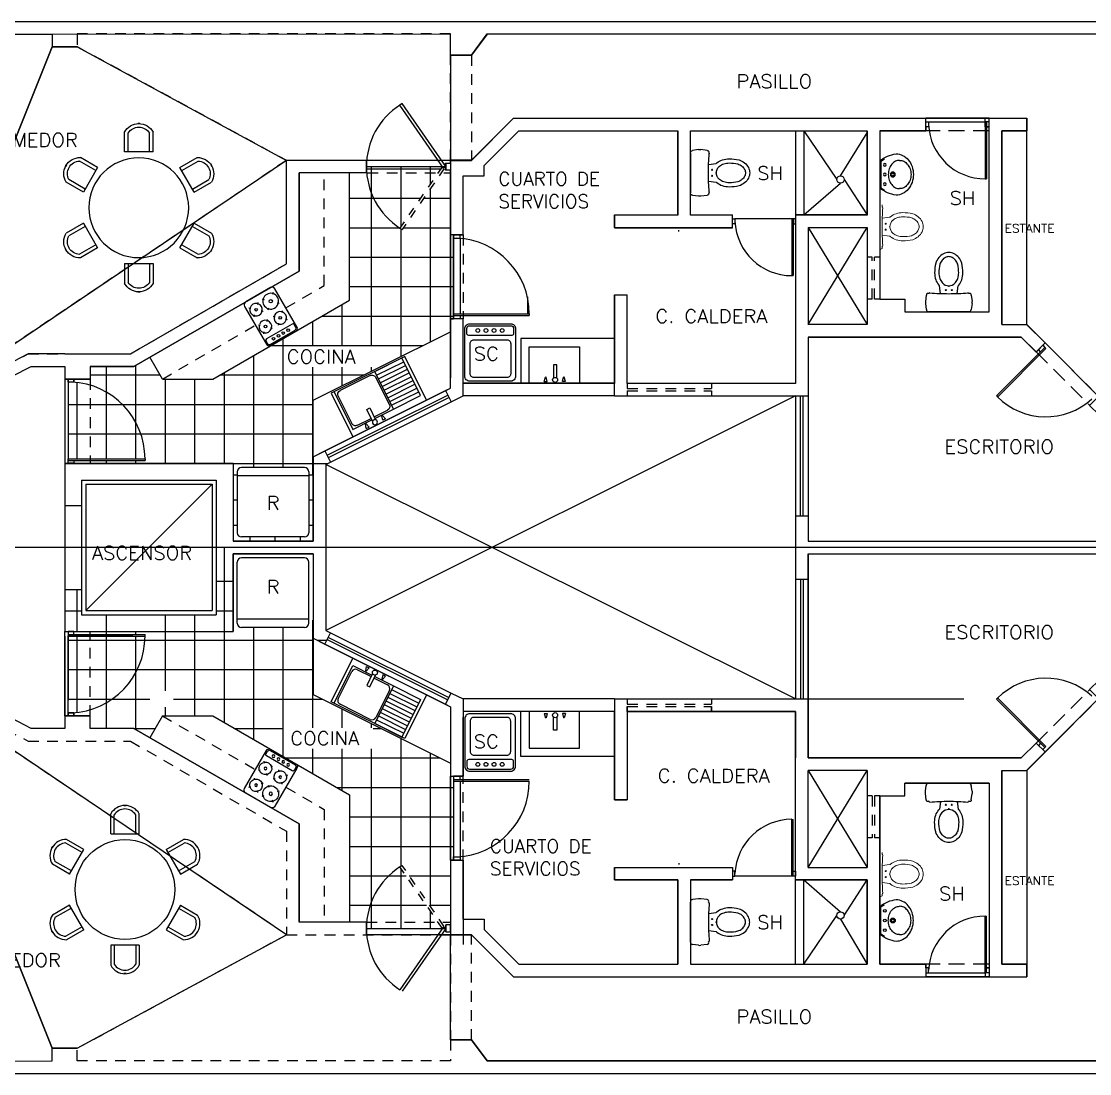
# Model space of a CAD drawing. Header units: millimetres. Extents: x 240 to 284.1, y 121.4 to 133.9.
# Drawn here: x 252.78 to 265.47, y 121.45 to 133.95 of the extents above; entities that cross this region are included whole.
import ezdxf

# ---------------------------------------------------------------- set-up
doc = ezdxf.new("R2010")
doc.units = ezdxf.units.MM
doc.linetypes.add('DASHED', pattern=[9.525, 6.35, -3.175])
doc.linetypes.add('HIDDEN', pattern=[9.525, 6.35, -3.175])
doc.layers.add('AREAS', color=7, linetype='Continuous', plot=False)
doc.layers.add('VENTANAS', color=250, linetype='Continuous', plot=False)
for name, color, linetype in [('MUEBLES', 253, 'Continuous'), ('MUROS', 5, 'Continuous'), ('MUROS-BAJOS', 40, 'Continuous'), ('pisos', 8, 'Continuous'), ('PROYECCIONES', 6, 'HIDDEN'), ('PUERTAS', 2, 'Continuous')]:
    doc.layers.add(name, color=color, linetype=linetype)
doc.layers.add('TEXTOS', color=4, linetype='Continuous', lineweight=13)
doc.styles.add('ROMANS', font='romans.shx', dxfattribs={"height": 0.05})

# ---------------------------------------------------------------- blocks, each defined once
blk = doc.blocks.new('Comedor')
at = {"layer": 'MUEBLES'}
for p, q in [((-0.603, 1.014), (-0.576, 1.029)), ((-0.261, 0.752), (-0.394, 0.982)), ((-0.218, 0.777), (-0.358, 1.019)), ((0.218, 0.777), (0.358, 1.019)), ((0.261, 0.752), (0.394, 0.982)), ((0.576, 1.029), (0.603, 1.014)), ((-0.564, 0.577), (-0.704, 0.819)), ((-0.521, 0.602), (-0.653, 0.832)), ((-0.564, 0.577), (-0.218, 0.777)), ((0.218, 0.777), (0.564, 0.577)), ((0.521, 0.602), (0.653, 0.832)), ((0.564, 0.577), (0.704, 0.819)), ((-0.782, 0.2), (-1.062, 0.2)), ((-0.782, 0.15), (-1.047, 0.15)), ((-0.782, -0.2), (-0.782, 0.2)), ((0.782, 0.2), (1.062, 0.2)), ((0.782, 0.2), (0.782, -0.2)), ((0.782, 0.15), (1.047, 0.15)), ((-1.179, -0.015), (-1.179, 0.015)), ((1.179, 0.015), (1.179, -0.015)), ((-0.782, -0.2), (-1.062, -0.2)), ((-0.782, -0.15), (-1.047, -0.15)), ((0.782, -0.15), (1.047, -0.15)), ((0.782, -0.2), (1.062, -0.2)), ((-0.564, -0.577), (-0.704, -0.819)), ((-0.218, -0.777), (-0.564, -0.577)), ((0.564, -0.577), (0.218, -0.777)), ((0.564, -0.577), (0.704, -0.819)), ((-0.521, -0.602), (-0.653, -0.832)), ((0.521, -0.602), (0.653, -0.832)), ((-0.261, -0.752), (-0.394, -0.982)), ((-0.218, -0.777), (-0.358, -1.019)), ((0.218, -0.777), (0.358, -1.019)), ((0.261, -0.752), (0.394, -0.982)), ((-0.576, -1.029), (-0.603, -1.014)), ((0.603, -1.014), (0.576, -1.029))]:
    blk.add_line(p, q, dxfattribs=at)
blk.add_circle((0, 0), 0.7, dxfattribs=at)
for centre, radius, start, end in [((-0.476, 0.824), 0.228, 58.836, 181.164), ((0.476, 0.824), 0.228, 358.836, 121.164), ((-0.476, 0.824), 0.178, 62.4699, 177.5301), ((0.476, 0.824), 0.178, 2.4699, 117.5301), ((-0.952, 0), 0.228, 118.836, 241.164), ((-0.952, 0), 0.178, 122.4699, 237.5301), ((0.952, 0), 0.178, 302.4699, 57.5301), ((0.952, 0), 0.228, 298.836, 61.164), ((-0.476, -0.824), 0.228, 178.836, 301.164), ((-0.476, -0.824), 0.178, 182.4699, 297.5301), ((0.476, -0.824), 0.228, 238.836, 1.164), ((0.476, -0.824), 0.178, 242.4699, 357.5301)]:
    blk.add_arc(centre, radius, start, end, dxfattribs=at)
blk = doc.blocks.new('Coci02_p')
for p, q in [((0.33, 0), (-0.33, 0)), ((-0.38, -0.05), (-0.38, -0.48)), ((-0.294, -0.053), (-0.272, -0.076)), ((-0.103, -0.056), (-0.126, -0.078)), ((0.011, -0.072), (0.032, -0.093)), ((0.168, -0.071), (0.147, -0.092)), ((0.26, -0.04), (0.26, -0.49)), ((0.33, -0.02), (0.28, -0.02)), ((0.36, -0.48), (0.36, -0.05)), ((0.38, -0.48), (0.38, -0.05)), ((-0.297, -0.244), (-0.274, -0.222)), ((-0.106, -0.247), (-0.128, -0.224)), ((0.012, -0.229), (0.033, -0.208)), ((0.169, -0.228), (0.148, -0.207)), ((-0.279, -0.327), (-0.258, -0.347)), ((-0.278, -0.484), (-0.258, -0.463)), ((-0.122, -0.326), (-0.142, -0.347)), ((-0.121, -0.483), (-0.142, -0.463)), ((0.012, -0.331), (0.034, -0.351)), ((0.014, -0.488), (0.034, -0.466)), ((0.169, -0.329), (0.149, -0.351)), ((0.171, -0.486), (0.149, -0.466)), ((-0.33, -0.53), (0.33, -0.53)), ((0.28, -0.51), (0.33, -0.51))]:
    blk.add_line(p, q)
for centre, radius in [((-0.2, -0.15), 0.0251), ((0.09, -0.15), 0.02), ((0.31, -0.14), 0.02), ((0.31, -0.225), 0.02), ((0.31, -0.31), 0.02), ((-0.2, -0.405), 0.02), ((0.091, -0.409), 0.02), ((0.31, -0.395), 0.02)]:
    blk.add_circle(centre, radius)
for centre, radius, start, end in [((-0.33, -0.05), 0.05, 90, 180), ((0.33, -0.05), 0.05, 0, 90), ((-0.2, -0.15), 0.119, 138.017, 221.983), ((-0.2, -0.15), 0.119, 48.017, 131.983), ((-0.2, -0.15), 0.119, 318.017, 41.983), ((0.09, -0.15), 0.095, 138.017, 221.983), ((0.09, -0.15), 0.095, 48.017, 131.983), ((0.09, -0.15), 0.095, 318.017, 41.983), ((0.28, -0.04), 0.02, 90, 180), ((0.33, -0.05), 0.03, 0, 90), ((-0.2, -0.15), 0.119, 228.017, 311.983), ((-0.2, -0.405), 0.095, 48.017, 131.983), ((0.09, -0.15), 0.095, 228.017, 311.983), ((0.091, -0.409), 0.095, 48.017, 131.983), ((-0.33, -0.48), 0.05, 180, 270), ((-0.2, -0.405), 0.095, 138.017, 221.983), ((-0.2, -0.405), 0.095, 228.017, 311.983), ((-0.2, -0.405), 0.095, 318.017, 41.983), ((0.091, -0.409), 0.095, 138.017, 221.983), ((0.091, -0.409), 0.095, 228.017, 311.983), ((0.091, -0.409), 0.095, 318.017, 41.983), ((0.33, -0.48), 0.05, 270, 0), ((0.33, -0.48), 0.03, 270, 0), ((0.28, -0.49), 0.02, 180, 270)]:
    blk.add_arc(centre, radius, start, end)
blk = doc.blocks.new('Lava032d')
for p, q in [((-0.49, 0), (0.49, 0)), ((-0.49, -0.58), (-0.49, 0)), ((0.49, 0), (0.49, -0.58)), ((-0.45, -0.58), (-0.45, -0.08)), ((-0.45, -0.08), (-0.197, -0.08)), ((-0.38, -0.1), (-0.197, -0.1)), ((-0.302, -0.019), (-0.286, -0.07)), ((-0.302, -0.019), (-0.265, -0.019)), ((-0.286, -0.07), (-0.279, -0.07)), ((-0.265, -0.019), (-0.279, -0.07)), ((-0.197, -0.061), (-0.197, -0.218)), ((-0.157, -0.218), (-0.157, -0.061)), ((-0.157, -0.08), (0.09, -0.08)), ((-0.157, -0.1), (0.02, -0.1)), ((-0.046, -0.019), (-0.083, -0.019)), ((-0.083, -0.019), (-0.07, -0.07)), ((-0.07, -0.07), (-0.062, -0.07)), ((-0.046, -0.019), (-0.062, -0.07)), ((0.09, -0.08), (0.09, -0.58)), ((0.09, -0.08), (0.45, -0.08)), ((0.45, -0.08), (0.45, -0.58)), ((-0.43, -0.51), (-0.43, -0.15)), ((-0.197, -0.218), (-0.157, -0.218)), ((0.07, -0.15), (0.07, -0.51)), ((0.09, -0.13), (0.45, -0.13)), ((0.09, -0.18), (0.45, -0.18)), ((0.09, -0.23), (0.45, -0.23)), ((0.09, -0.28), (0.45, -0.28)), ((0.09, -0.33), (0.45, -0.33)), ((0.09, -0.38), (0.45, -0.38)), ((0.09, -0.43), (0.45, -0.43)), ((0.09, -0.48), (0.45, -0.48)), ((0.49, -0.58), (-0.49, -0.58)), ((0.02, -0.56), (-0.38, -0.56)), ((0.09, -0.53), (0.45, -0.53)), ((0.09, -0.58), (0.45, -0.58))]:
    blk.add_line(p, q)
blk.add_circle((-0.177, -0.038), 0.03)
for centre, start, end in [((-0.38, -0.15), 90, 180), ((0.02, -0.15), 0, 90), ((-0.38, -0.51), 180, 270), ((0.02, -0.51), 270, 0)]:
    blk.add_arc(centre, 0.05, start, end)
blk = doc.blocks.new('Waters02')
for p, q in [((-0.237, 0), (0, 0)), ((0, 0), (0.237, 0)), ((0.237, 0), (0, 0)), ((-0.276, -0.097), (-0.267, -0.026)), ((-0.267, -0.199), (-0.276, -0.123)), ((0.276, -0.097), (0.267, -0.026)), ((0.267, -0.199), (0.276, -0.123)), ((-0.1, -0.217), (-0.112, -0.308)), ((0.1, -0.217), (0.112, -0.308))]:
    blk.add_line(p, q)
for points in [[(-0.112, -0.308, 0.013963), (-0.119, -0.316, 0.089637), (-0.155, -0.381, 0.081306), (-0.168, -0.462, 0.056545), (-0.155, -0.579, 0.089637), (-0.119, -0.644, 0.104644), (-0.062, -0.69, 0.118458), (0, -0.705, 0.108474)], [(-0.075, -0.342, 0.013963), (-0.08, -0.347, 0.089637), (-0.107, -0.397, 0.081306), (-0.118, -0.462, 0.055176), (-0.106, -0.565, 0.085892), (-0.08, -0.613, 0.104644), (-0.04, -0.645, 0.118458), (0, -0.655, 0.118458)], [(0, -0.705, 0.118458), (0.062, -0.69, 0.104644), (0.119, -0.644, 0.089637), (0.155, -0.579, 0.056545), (0.168, -0.462, 0.081306), (0.155, -0.381, 0.089637), (0.119, -0.316, 0.014084), (0.112, -0.308, 0.108474)], [(0, -0.655, 0.118458), (0.04, -0.645, 0.104644), (0.08, -0.613, 0.085892), (0.106, -0.565, 0.055176), (0.118, -0.462, 0.081306), (0.107, -0.397, 0.089637), (0.08, -0.347, 0.014084), (0.075, -0.342, 0.014084)]]:
    blk.add_lwpolyline(points, format="xyb")
for centre in [(-0.035, -0.258), (0.035, -0.258)]:
    blk.add_circle(centre, 0.00635)
for centre, radius, start, end in [((-0.237, -0.03), 0.03, 90, 172.2348), ((0.237, -0.03), 0.03, 7.7652, 90), ((-0.177, -0.11), 0.1, 172.2348, 187.4314), ((0.177, -0.11), 0.1, 352.5686, 7.7652), ((-0.237, -0.195), 0.03, 187.4314, 224.9532), ((-0.249, -0.183), 0.0348, 255.4253, 291.0227), ((-0.223, -0.21), 0.0148, 201.6897, 259.5639), ((0, -3.024), 2.809, 90.0016, 94.6091), ((0, -3.024), 2.809, 85.3931, 90.0016), ((0, -3.024), 2.809, 85.3909, 89.9984), ((0.223, -0.21), 0.0148, 280.4361, 338.3103), ((0.249, -0.183), 0.0348, 248.9773, 284.5747), ((0.237, -0.195), 0.03, 315.0468, 352.5686), ((0, -0.412), 0.103, 42.7314, 137.3026)]:
    blk.add_arc(centre, radius, start, end)
blk.add_point((0, -0.305))
blk = doc.blocks.new('Lavats14')
for p, q in [((-0.16, 0), (0.16, 0)), ((-0.16, -0.014), (-0.187, -0.055)), ((-0.16, -0.014), (0.16, -0.014)), ((0.16, -0.014), (0.187, -0.055))]:
    blk.add_line(p, q)
for points in [[(-0.168, -0.237, -0.115976), (-0.157, -0.188, -0.104098), (-0.121, -0.143, -0.090776), (-0.067, -0.113, -0.083177), (0, -0.102, -0.083177), (0.067, -0.113, -0.090776), (0.121, -0.143, -0.104098), (0.157, -0.188, -0.115976), (0.168, -0.237, -0.115976)], [(-0.245, -0.196, 0.115976), (-0.227, -0.272, 0.104098), (-0.173, -0.34, 0.090776), (-0.096, -0.384, 0.083177), (0, -0.4, 0.083177), (0.096, -0.384, 0.090776), (0.173, -0.34, 0.104098), (0.227, -0.272, 0.115976), (0.245, -0.196, 0.115976)], [(-0.168, -0.237, 0.115976), (-0.157, -0.285, 0.104098), (-0.121, -0.33, 0.090776), (-0.067, -0.36, 0.083177), (0, -0.372, 0.083177), (0.067, -0.36, 0.090776), (0.121, -0.33, 0.104098), (0.157, -0.285, 0.115976), (0.168, -0.237, 0.115976)]]:
    blk.add_lwpolyline(points, format="xyb")
for centre, radius in [((-0.114, -0.061), 0.016), ((0, -0.061), 0.016), ((0.114, -0.061), 0.016), ((0, -0.156), 0.029), ((0, -0.156), 0.0172)]:
    blk.add_circle(centre, radius)
for centre, start, end in [((0.1, -0.229), 138.5888, 174.5373), ((-0.1, -0.229), 5.4627, 41.4112)]:
    blk.add_arc(centre, 0.346, start, end)
blk = doc.blocks.new('A$C235B6341')
for p, q in [((0.167, 0.488), (0.154, 0.397)), ((0.367, 0.488), (0.379, 0.397))]:
    blk.add_line(p, q)
for points in [[(0.154, 0.397, 0.013963), (0.148, 0.389, 0.089637), (0.112, 0.324, 0.081306), (0.099, 0.243, 0.056545), (0.112, 0.126, 0.089637), (0.148, 0.061, 0.104644), (0.204, 0.015, 0.118458), (0.267, 0, 0.108474)], [(0.267, 0, 0.118458), (0.329, 0.015, 0.104644), (0.385, 0.061, 0.089637), (0.421, 0.126, 0.056545), (0.434, 0.243, 0.081306), (0.421, 0.324, 0.089637), (0.385, 0.389, 0.014084), (0.379, 0.397, 0.108474)], [(0.191, 0.363, 0.013963), (0.187, 0.358, 0.089637), (0.159, 0.308, 0.081306), (0.149, 0.243, 0.055176), (0.16, 0.14, 0.085892), (0.187, 0.092, 0.104644), (0.227, 0.06, 0.118458), (0.267, 0.05, 0.118458)], [(0.267, 0.05, 0.118458), (0.306, 0.06, 0.104644), (0.346, 0.092, 0.085892), (0.373, 0.14, 0.055176), (0.384, 0.243, 0.081306), (0.374, 0.308, 0.089637), (0.346, 0.358, 0.014084), (0.342, 0.363, 0.014084)]]:
    blk.add_lwpolyline(points, format="xyb")
for centre in [(0.231, 0.447), (0.302, 0.447)]:
    blk.add_circle(centre, 0.00635)
for centre, radius, start, end in [((0.03, 0.51), 0.03, 187.4314, 224.9532), ((0.017, 0.522), 0.0348, 255.4253, 291.0227), ((0.044, 0.495), 0.0148, 201.6897, 259.5639), ((0.267, -2.319), 2.809, 90.0016, 94.6091), ((0.267, 0.293), 0.103, 42.7314, 137.3026), ((0.267, -2.319), 2.809, 85.3931, 90.0016), ((0.266, -2.319), 2.809, 85.3909, 89.9984), ((0.49, 0.495), 0.0148, 280.4361, 338.3103), ((0.516, 0.522), 0.0348, 248.9773, 284.5747)]:
    blk.add_arc(centre, radius, start, end)
blk.add_point((0.267, 0.4))

msp = doc.modelspace()

# ---------------------------------------------------------------- linework, layer by layer
at = {"layer": 'AREAS', "ltscale": 0.05}
for points in [[(265.679, 133.795), (258.316, 133.795), (258.129, 133.545), (257.879, 133.545), (257.879, 132.295), (257.879, 132.295), (258.129, 132.295), (258.629, 132.795), (263.529, 132.795), (263.529, 132.795), (264.279, 132.795), (264.279, 132.795), (264.729, 132.795), (264.729, 132.645), (264.429, 132.645), (264.429, 130.345), (264.729, 130.345), (264.947, 130.127), (264.944, 130.125), (265.581, 129.489)], [(251.37, 129.22), (253.143, 133.645), (253.443, 133.645), (255.929, 132.295), (251.37, 129.22)], [(263.529, 132.691), (263.529, 132.691), (263.529, 132.646), (263.529, 132.646), (262.979, 132.646), (262.979, 131.146), (262.979, 131.146), (262.979, 131.146), (262.979, 131.146), (262.979, 130.646), (262.979, 130.646), (262.979, 130.646), (262.979, 130.646), (263.279, 130.646), (263.279, 130.496), (264.279, 130.496), (264.279, 132.646), (264.279, 132.691), (264.234, 132.691), (264.234, 132.796), (263.529, 132.796)], [(258.029, 129.645), (258.029, 130.411), (257.914, 130.411), (257.914, 130.451), (257.914, 130.451), (257.914, 131.371), (257.914, 131.411), (257.994, 131.411), (258.029, 131.411), (258.029, 132.111), (258.279, 132.111), (258.279, 132.233), (258.691, 132.645), (260.579, 132.645), (260.579, 131.645), (259.829, 131.645), (259.829, 131.495), (261.229, 131.495), (261.229, 131.54), (261.229, 131.54), (261.229, 131.6), (261.229, 131.6), (261.229, 131.645), (260.729, 131.645), (260.729, 132.645), (262.829, 132.645), (262.829, 131.645), (261.979, 131.645), (261.979, 131.6), (261.979, 131.6), (261.979, 131.6), (261.979, 131.54), (261.979, 131.54), (261.979, 129.645), (259.979, 129.645), (259.979, 130.695), (259.829, 130.695), (259.829, 129.645), (258.029, 129.645)], [(253.295, 128.695), (255.295, 128.695), (255.295, 127.77), (256.245, 127.77), (256.245, 128.772), (257.879, 129.588), (257.879, 130.411), (257.914, 130.411), (257.914, 130.471), (257.914, 131.411), (257.879, 131.411), (257.879, 130.411), (257.879, 131.411), (257.879, 131.411), (257.879, 132.178), (257.82, 132.178), (257.82, 132.263), (257.879, 132.263), (257.879, 132.295), (256.879, 132.295), (256.879, 132.145), (256.079, 132.145), (256.079, 130.98), (254.114, 129.845), (253.595, 129.845), (253.595, 129.695), (253.404, 129.695), (253.404, 129.661), (253.336, 129.661), (253.336, 129.678), (253.336, 129.695), (253.295, 129.695), (253.295, 128.695)], [(265.579, 129.491), (264.944, 130.125), (264.838, 130.018), (264.661, 130.195), (262.129, 130.195), (262.129, 127.77), (266.479, 127.77), (266.479, 129.27), (265.586, 129.27), (265.474, 129.382), (265.579, 129.491)], [(253.295, 126.696), (255.295, 126.696), (255.295, 127.621), (256.245, 127.621), (256.245, 126.619), (257.879, 125.803), (257.879, 124.98), (257.914, 124.98), (257.914, 124.92), (257.914, 123.98), (257.879, 123.98), (257.879, 124.98), (257.879, 123.98), (257.879, 123.98), (257.879, 123.213), (257.821, 123.213), (257.821, 123.128), (257.879, 123.128), (257.879, 123.096), (256.879, 123.096), (256.879, 123.246), (256.079, 123.246), (256.079, 124.411), (254.114, 125.546), (253.595, 125.546), (253.595, 125.696), (253.404, 125.696), (253.404, 125.73), (253.336, 125.73), (253.336, 125.713), (253.336, 125.696), (253.295, 125.696), (253.295, 126.696)], [(265.579, 125.9), (264.944, 125.267), (264.838, 125.373), (264.661, 125.196), (262.129, 125.196), (262.129, 127.621), (266.479, 127.621), (266.479, 126.121), (265.586, 126.121), (265.474, 126.009), (265.579, 125.9)], [(251.37, 126.171), (253.143, 121.746), (253.443, 121.746), (255.929, 123.096), (251.37, 126.171)], [(265.679, 121.596), (258.316, 121.596), (258.129, 121.846), (257.879, 121.846), (257.879, 123.096), (257.879, 123.096), (258.129, 123.096), (258.629, 122.596), (263.529, 122.596), (263.529, 122.596), (264.279, 122.596), (264.279, 122.596), (264.729, 122.596), (264.729, 122.746), (264.429, 122.746), (264.429, 125.046), (264.729, 125.046), (264.947, 125.264), (264.944, 125.266), (265.581, 125.902)], [(258.029, 125.746), (258.029, 124.98), (257.914, 124.98), (257.914, 124.94), (257.914, 124.94), (257.914, 124.02), (257.914, 123.98), (257.994, 123.98), (258.029, 123.98), (258.029, 123.28), (258.279, 123.28), (258.279, 123.158), (258.691, 122.746), (260.579, 122.746), (260.579, 123.746), (259.829, 123.746), (259.829, 123.896), (261.229, 123.896), (261.229, 123.851), (261.229, 123.851), (261.229, 123.791), (261.229, 123.791), (261.229, 123.746), (260.729, 123.746), (260.729, 122.746), (262.829, 122.746), (262.829, 123.746), (261.979, 123.746), (261.979, 123.791), (261.979, 123.791), (261.979, 123.791), (261.979, 123.851), (261.979, 123.851), (261.979, 125.746), (259.979, 125.746), (259.979, 124.696), (259.829, 124.696), (259.829, 125.746), (258.029, 125.746)], [(263.529, 122.701), (263.529, 122.701), (263.529, 122.746), (263.529, 122.746), (262.979, 122.746), (262.979, 124.246), (262.979, 124.246), (262.979, 124.246), (262.979, 124.246), (262.979, 124.746), (262.979, 124.746), (262.979, 124.746), (262.979, 124.746), (263.279, 124.746), (263.279, 124.896), (264.279, 124.896), (264.279, 122.746), (264.279, 122.701), (264.234, 122.701), (264.234, 122.596), (263.529, 122.596)]]:
    msp.add_lwpolyline(points, dxfattribs=at)
at = {"layer": 'MUEBLES'}
for p, q in [((259.141, 129.867), (259.101, 129.867)), ((259.101, 129.867), (259.101, 129.71)), ((259.141, 129.71), (259.141, 129.867)), ((258.99, 129.668), (259.006, 129.72)), ((258.99, 129.668), (259.027, 129.668)), ((259.014, 129.72), (259.006, 129.72)), ((259.027, 129.668), (259.014, 129.72)), ((259.209, 129.668), (259.223, 129.72)), ((259.246, 129.668), (259.209, 129.668)), ((259.231, 129.72), (259.223, 129.72)), ((259.246, 129.668), (259.231, 129.72)), ((255.345, 128.596), (255.345, 127.871)), ((256.195, 128.596), (256.195, 127.871)), ((255.345, 126.796), (255.345, 127.521)), ((256.195, 126.796), (256.195, 127.521)), ((258.99, 125.723), (259.006, 125.672)), ((258.99, 125.723), (259.027, 125.723)), ((259.027, 125.723), (259.014, 125.672)), ((259.101, 125.524), (259.101, 125.682)), ((259.141, 125.682), (259.141, 125.524)), ((259.246, 125.723), (259.209, 125.723)), ((259.209, 125.723), (259.223, 125.672)), ((259.246, 125.723), (259.231, 125.672)), ((259.014, 125.672), (259.006, 125.672)), ((259.231, 125.672), (259.223, 125.672)), ((259.141, 125.524), (259.101, 125.524))]:
    msp.add_line(p, q, dxfattribs=at)
at = {"layer": 'MUEBLES', "ltscale": 0.05}
for p, q in [((256.145, 128.646), (255.395, 128.646)), ((256.195, 128.546), (255.345, 128.546)), ((256.145, 127.821), (255.395, 127.821)), ((256.145, 127.571), (255.395, 127.571)), ((256.195, 126.846), (255.345, 126.846)), ((256.145, 126.746), (255.395, 126.746))]:
    msp.add_line(p, q, dxfattribs=at)
at = {"layer": 'MUEBLES'}
for points in [[(258.595, 129.672), (258.106, 129.672, -0.414214), (258.049, 129.729), (258.049, 130.296, -0.414214), (258.106, 130.352), (258.595, 130.352, -0.414214), (258.652, 130.296), (258.652, 129.729, -0.414214)], [(258.072, 130.239), (258.072, 130.296, -0.414214), (258.106, 130.33), (258.595, 130.33, -0.414214), (258.629, 130.296), (258.629, 130.239, -0.414214), (258.606, 130.216), (258.095, 130.216, -0.414214)], [(258.112, 130.117, -0.414214), (258.157, 130.162), (258.549, 130.162, -0.414214), (258.594, 130.117), (258.594, 129.759, -0.414214), (258.549, 129.714), (258.157, 129.714, -0.414214), (258.112, 129.759)], [(258.595, 125.719), (258.106, 125.719, 0.414214), (258.049, 125.663), (258.049, 125.096, 0.414214), (258.106, 125.039), (258.595, 125.039, 0.414214), (258.652, 125.096), (258.652, 125.663, 0.414214)], [(258.112, 125.275, 0.414214), (258.157, 125.229), (258.549, 125.229, 0.414214), (258.594, 125.275), (258.594, 125.633, 0.414214), (258.549, 125.678), (258.157, 125.678, 0.414214), (258.112, 125.633)], [(258.072, 125.153), (258.072, 125.096, 0.414214), (258.106, 125.062), (258.595, 125.062, 0.414214), (258.629, 125.096), (258.629, 125.153, 0.414214), (258.606, 125.176), (258.095, 125.176, 0.414214)]]:
    msp.add_lwpolyline(points, format="xyb", close=True, dxfattribs=at)
for points in [[(259.829, 130.18), (258.713, 130.18), (258.713, 129.646)], [(258.813, 129.646), (258.813, 130.08), (259.413, 130.08), (259.413, 129.646)], [(259.829, 125.211), (258.713, 125.211), (258.713, 125.746)], [(258.813, 125.746), (258.813, 125.311), (259.413, 125.311), (259.413, 125.746)]]:
    msp.add_lwpolyline(points, dxfattribs=at)
for centre, radius in [((258.203, 130.273), 0.0227), ((258.3, 130.273), 0.0227), ((258.396, 130.273), 0.0227), ((258.493, 130.273), 0.0227), ((259.121, 129.687), 0.03), ((259.121, 125.704), 0.03), ((258.203, 125.119), 0.0227), ((258.3, 125.119), 0.0227), ((258.396, 125.119), 0.0227), ((258.493, 125.119), 0.0227)]:
    msp.add_circle(centre, radius, dxfattribs=at)
at = {"layer": 'MUEBLES', "ltscale": 0.05}
for centre, start, end in [((255.395, 128.596), 90, 180), ((256.145, 128.596), 0, 90), ((256.145, 127.871), 270, 0), ((256.145, 127.521), 0, 90), ((255.395, 126.796), 180, 270), ((256.145, 126.796), 270, 0)]:
    msp.add_arc(centre, 0.05, start, end, dxfattribs=at)
at = {"layer": 'MUEBLES'}
for centre, start, end in [((255.395, 127.871), 180, 270), ((255.395, 127.521), 90, 180)]:
    msp.add_arc(centre, 0.05, start, end, dxfattribs=at)
at = {"layer": 'MUROS'}
for p, q in [((248.945, 133.945), (269.679, 133.946)), ((249.245, 133.795), (257.879, 133.796)), ((258.316, 133.796), (265.679, 133.796)), ((257.879, 133.546), (258.129, 133.546)), ((258.629, 132.796), (263.529, 132.796)), ((262.829, 132.796), (263.529, 132.796)), ((264.279, 132.796), (264.729, 132.796)), ((258.691, 132.646), (260.579, 132.646)), ((260.729, 132.646), (262.829, 132.646)), ((262.979, 132.646), (263.529, 132.646)), ((264.429, 132.646), (264.729, 132.646)), ((255.929, 132.296), (256.881, 132.296)), ((256.881, 132.146), (256.881, 132.296)), ((256.881, 132.146), (256.079, 132.146)), ((259.829, 131.646), (260.579, 131.646)), ((260.729, 131.646), (261.229, 131.646)), ((262.829, 131.646), (261.979, 131.646)), ((261.979, 131.646), (262.829, 131.646)), ((259.829, 131.496), (261.229, 131.496)), ((262.129, 131.496), (262.829, 131.496)), ((259.829, 130.696), (259.979, 130.696)), ((262.979, 130.646), (263.279, 130.646)), ((263.279, 130.496), (264.279, 130.496)), ((264.429, 130.346), (264.723, 130.346)), ((262.129, 130.196), (264.661, 130.196)), ((252.858, 129.996), (252.601, 129.862)), ((253.295, 129.996), (252.858, 129.996)), ((253.295, 129.996), (254.074, 129.996)), ((253.595, 129.846), (253.595, 129.696)), ((253.595, 129.846), (254.114, 129.846)), ((253.295, 129.696), (253.595, 129.696)), ((259.979, 129.646), (261.979, 129.646)), ((259.829, 129.496), (262.129, 129.496)), ((256.245, 128.767), (256.245, 127.771)), ((253.295, 128.696), (255.295, 128.696)), ((255.295, 128.696), (255.295, 127.771)), ((256.395, 128.68), (256.395, 126.711)), ((253.495, 128.496), (253.495, 128.196)), ((253.495, 128.496), (255.095, 128.496)), ((255.095, 128.496), (255.095, 126.896)), ((253.295, 128.196), (253.495, 128.196)), ((261.979, 128.071), (262.129, 128.071)), ((262.129, 127.771), (266.479, 127.771)), ((255.295, 127.621), (255.295, 126.696)), ((256.245, 127.621), (256.245, 126.619)), ((262.129, 127.621), (266.479, 127.621)), ((261.979, 127.321), (262.129, 127.321)), ((253.295, 127.196), (253.495, 127.196)), ((253.495, 127.196), (253.495, 126.896)), ((253.495, 126.896), (255.095, 126.896)), ((253.295, 126.696), (255.295, 126.696)), ((259.829, 125.896), (262.129, 125.896)), ((253.295, 125.696), (253.595, 125.696)), ((253.595, 125.546), (253.595, 125.696)), ((259.979, 125.746), (261.979, 125.746)), ((254.114, 125.546), (253.595, 125.546)), ((262.129, 125.196), (264.661, 125.196)), ((262.979, 125.196), (264.661, 125.196)), ((264.429, 125.046), (264.723, 125.046)), ((264.279, 124.896), (263.279, 124.896)), ((263.279, 124.746), (263.279, 124.896)), ((259.829, 124.696), (259.979, 124.696)), ((262.979, 124.746), (263.279, 124.746)), ((259.829, 123.896), (261.229, 123.896)), ((262.129, 123.896), (262.829, 123.896)), ((259.829, 123.746), (260.579, 123.746)), ((260.729, 123.746), (261.229, 123.746)), ((261.979, 123.746), (262.829, 123.746)), ((256.881, 123.246), (256.079, 123.246)), ((256.879, 123.246), (256.279, 123.246)), ((258.691, 122.746), (260.579, 122.746)), ((260.729, 122.746), (262.829, 122.746)), ((262.979, 122.746), (263.529, 122.746)), ((264.429, 122.746), (264.729, 122.746)), ((258.629, 122.596), (263.529, 122.596)), ((264.279, 122.596), (264.729, 122.596)), ((257.879, 121.846), (258.129, 121.846)), ((258.316, 121.596), (265.679, 121.596)), ((248.945, 121.445), (269.679, 121.446))]:
    msp.add_line(p, q, dxfattribs=at)
at = {"layer": 'MUROS', "ltscale": 0.05}
for p, q in [((257.879, 133.546), (257.879, 133.796)), ((258.129, 133.546), (258.316, 133.796)), ((258.129, 132.296), (258.629, 132.796)), ((263.529, 132.646), (263.529, 132.796)), ((264.279, 132.646), (264.279, 132.796)), ((264.729, 132.653), (264.729, 132.796)), ((258.279, 132.234), (258.691, 132.646)), ((260.579, 131.646), (260.579, 132.646)), ((260.729, 131.646), (260.729, 132.646)), ((262.829, 131.646), (262.829, 132.646)), ((262.979, 132.646), (262.979, 130.646)), ((264.279, 130.496), (264.279, 132.646)), ((264.429, 130.346), (264.429, 132.646)), ((255.929, 131.067), (255.929, 132.296)), ((257.879, 132.296), (257.879, 131.411)), ((258.129, 132.296), (257.879, 132.296)), ((258.279, 132.111), (258.279, 132.234)), ((256.079, 130.98), (256.079, 132.146)), ((258.029, 131.411), (258.029, 132.111)), ((258.029, 132.111), (258.279, 132.111)), ((259.829, 131.496), (259.829, 131.646)), ((261.229, 131.496), (261.229, 131.646)), ((261.229, 131.496), (261.229, 131.646)), ((261.979, 131.646), (261.979, 130.196)), ((258.029, 131.411), (257.879, 131.411)), ((262.129, 131.496), (262.129, 130.346)), ((262.829, 131.496), (262.829, 130.346)), ((254.074, 129.996), (255.929, 131.067)), ((254.114, 129.846), (256.079, 130.98)), ((259.829, 129.496), (259.829, 130.696)), ((259.979, 129.646), (259.979, 130.696)), ((263.279, 130.646), (263.279, 130.496)), ((257.879, 130.411), (257.879, 129.711)), ((258.029, 130.411), (257.879, 130.411)), ((258.029, 129.711), (258.029, 130.411)), ((262.829, 130.346), (262.129, 130.346)), ((264.723, 130.346), (264.944, 130.125)), ((261.979, 130.196), (261.979, 129.646)), ((261.979, 130.196), (261.979, 129.646)), ((262.129, 130.196), (262.129, 129.496)), ((264.661, 130.196), (264.838, 130.019)), ((264.944, 130.125), (264.838, 130.019)), ((257.879, 129.589), (257.879, 129.711)), ((258.029, 129.496), (258.029, 129.711)), ((262.129, 129.646), (262.129, 129.496)), ((257.819, 129.559), (257.879, 129.589)), ((257.819, 129.559), (257.879, 129.589)), ((257.819, 129.559), (257.886, 129.425)), ((257.886, 129.425), (258.029, 129.496)), ((256.245, 128.773), (256.387, 128.844)), ((256.387, 128.844), (256.454, 128.71)), ((256.395, 128.68), (256.454, 128.71)), ((261.979, 128.071), (261.979, 127.321)), ((262.129, 128.071), (262.129, 127.771)), ((256.245, 127.771), (255.295, 127.771)), ((256.245, 127.621), (255.295, 127.621)), ((262.129, 127.621), (262.129, 127.321)), ((256.395, 126.711), (256.454, 126.682)), ((256.245, 126.619), (256.387, 126.547)), ((256.387, 126.547), (256.454, 126.682)), ((257.819, 125.833), (257.886, 125.967)), ((257.886, 125.967), (258.029, 125.896)), ((257.819, 125.833), (257.879, 125.803)), ((258.029, 125.896), (258.029, 125.68)), ((259.829, 125.896), (259.829, 124.696)), ((262.129, 125.896), (262.129, 125.196)), ((262.129, 125.196), (262.129, 125.896)), ((257.879, 125.803), (257.879, 125.68)), ((257.879, 125.68), (257.879, 124.98)), ((258.029, 124.98), (258.029, 125.68)), ((259.979, 125.746), (259.979, 124.696)), ((261.979, 125.746), (261.979, 125.196)), ((261.979, 125.746), (261.979, 125.196)), ((254.114, 125.546), (256.079, 124.411)), ((264.661, 125.196), (264.838, 125.373)), ((264.661, 125.196), (264.838, 125.373)), ((264.944, 125.267), (264.838, 125.373)), ((264.944, 125.267), (264.838, 125.373)), ((261.979, 123.746), (261.979, 125.196)), ((264.723, 125.046), (264.944, 125.267)), ((264.723, 125.046), (264.944, 125.267)), ((262.829, 125.046), (262.129, 125.046)), ((262.129, 123.896), (262.129, 125.046)), ((262.829, 125.046), (262.829, 123.896)), ((264.429, 125.046), (264.429, 122.746)), ((257.879, 124.98), (258.029, 124.98)), ((264.279, 124.896), (264.279, 122.596)), ((262.979, 124.746), (262.979, 122.746)), ((256.079, 124.411), (256.079, 123.246)), ((257.879, 123.98), (258.029, 123.98)), ((257.879, 123.98), (257.879, 123.096)), ((258.029, 123.28), (258.029, 123.98)), ((259.829, 123.896), (259.829, 123.746)), ((261.229, 123.896), (261.229, 123.746)), ((261.229, 123.896), (261.229, 123.746)), ((260.579, 123.746), (260.579, 122.746)), ((260.729, 123.746), (260.729, 122.746)), ((262.829, 123.746), (262.829, 122.746)), ((258.029, 123.28), (258.279, 123.28)), ((258.279, 123.28), (258.279, 123.158)), ((256.879, 123.246), (256.879, 123.096)), ((258.279, 123.158), (258.691, 122.746)), ((258.129, 123.096), (257.879, 123.096)), ((258.129, 123.096), (258.629, 122.596)), ((263.529, 122.746), (263.529, 122.596)), ((264.729, 122.739), (264.729, 122.596)), ((258.129, 121.846), (258.316, 121.596))]:
    msp.add_line(p, q, dxfattribs=at)
at = {"layer": 'MUROS'}
for points in [[(251.37, 129.22), (247.598, 129.22, -0.002225), (247.612, 129.32, -0.026712), (247.849, 130.508, -0.072936), (249.119, 133.545), (249.245, 133.545), (249.245, 133.795), (253.143, 133.795), (253.143, 133.645), (253.443, 133.645), (253.143, 133.645)], [(251.37, 126.171), (247.598, 126.17, 0.002225), (247.612, 126.07, 0.026712), (247.849, 124.883, 0.072936), (249.119, 121.845), (249.245, 121.845), (249.245, 121.595), (253.143, 121.596), (253.143, 121.746), (253.443, 121.746), (253.143, 121.746)]]:
    msp.add_lwpolyline(points, format="xyb", close=True, dxfattribs=at)
msp.add_lwpolyline([(253.295, 126.642), (253.295, 125.696), (253.295, 125.546), (252.895, 125.546), (252.67, 125.663), (251.695, 126.171), (251.695, 126.371), (248.619, 126.371, -0.28227), (248.619, 129.02), (251.695, 129.021), (251.695, 129.221), (252.67, 129.729), (252.895, 129.846), (253.295, 129.846), (253.295, 129.696), (253.295, 128.75)], format="xyb", dxfattribs=at)
msp.add_lwpolyline([(253.295, 128.696), (253.295, 128.196), (253.295, 127.196), (253.295, 126.696)], dxfattribs=at)
at = {"layer": 'MUROS-BAJOS', "ltscale": 0.05}
for p, q in [((256.245, 129.444), (257.879, 130.259)), ((259.829, 129.646), (258.029, 129.646)), ((256.387, 128.844), (257.819, 129.559)), ((259.829, 129.496), (258.029, 129.496)), ((261.979, 129.496), (261.979, 128.071)), ((262.129, 129.496), (262.129, 128.071)), ((256.245, 128.773), (256.245, 129.444)), ((256.454, 128.71), (257.886, 129.425)), ((261.979, 127.321), (261.979, 125.896)), ((262.129, 127.321), (262.129, 125.896)), ((256.245, 126.619), (256.245, 125.948)), ((256.454, 126.682), (257.886, 125.967)), ((256.387, 126.547), (257.819, 125.833)), ((256.245, 125.948), (257.879, 125.132)), ((259.829, 125.896), (258.029, 125.896)), ((259.829, 125.746), (258.029, 125.746))]:
    msp.add_line(p, q, dxfattribs=at)
at = {"layer": 'pisos', "ltscale": 0.05}
for p, q in [((263.559, 132.751), (264.234, 132.751)), ((261.979, 132.646), (261.979, 131.646)), ((262.079, 132.646), (262.079, 131.646)), ((262.079, 132.646), (262.47, 132.067)), ((262.513, 132.11), (262.829, 132.623)), ((264.729, 130.346), (264.729, 132.653)), ((256.881, 132.221), (257.821, 132.221)), ((256.881, 132.195), (257.764, 132.195)), ((256.937, 132.221), (256.937, 131.908)), ((257.287, 132.221), (257.287, 131.506)), ((257.637, 132.221), (257.637, 132.011)), ((262.557, 132.067), (262.829, 131.646)), ((256.937, 131.908), (256.937, 130.087)), ((257.637, 131.956), (257.637, 130.139)), ((262.079, 131.646), (262.513, 132.023)), ((256.679, 131.845), (256.964, 131.845)), ((256.964, 131.845), (257.522, 131.845)), ((257.56, 131.845), (257.879, 131.845)), ((261.934, 131.601), (261.259, 131.601)), ((256.679, 131.495), (257.27, 131.495)), ((257.27, 131.495), (257.279, 131.495)), ((257.287, 131.483), (257.287, 129.964)), ((257.318, 131.495), (257.879, 131.495)), ((257.914, 131.411), (257.914, 130.411)), ((262.129, 131.496), (262.829, 130.346)), ((262.129, 130.346), (262.829, 131.496)), ((257.994, 131.371), (257.994, 130.471)), ((256.679, 131.145), (257.879, 131.145)), ((257.879, 131.145), (257.914, 131.145)), ((256.679, 130.795), (257.879, 130.795)), ((257.879, 130.795), (257.914, 130.795)), ((258.792, 130.673), (258.792, 130.471)), ((256.587, 130.581), (256.587, 130.087)), ((256.237, 130.379), (256.237, 130.087)), ((256.351, 130.445), (257.879, 130.445)), ((257.879, 130.445), (257.914, 130.445)), ((255.887, 130.177), (255.887, 128.646)), ((255.745, 130.095), (257.549, 130.095)), ((255.537, 129.975), (255.537, 128.646)), ((253.595, 129.745), (254.426, 129.745)), ((253.787, 129.846), (253.787, 129.543)), ((254.137, 129.859), (254.137, 129.186)), ((255.139, 129.745), (256.848, 129.745)), ((255.187, 129.773), (255.187, 128.696)), ((256.237, 129.839), (256.237, 128.56)), ((256.587, 129.839), (256.587, 129.614)), ((256.937, 129.839), (256.937, 129.789)), ((253.336, 129.696), (253.336, 128.747)), ((253.437, 129.657), (253.437, 128.75)), ((254.487, 129.696), (254.487, 128.696)), ((254.837, 129.696), (254.837, 128.696)), ((253.787, 129.543), (253.787, 128.75)), ((261.979, 129.496), (256.395, 126.711)), ((261.979, 129.496), (261.979, 125.896)), ((262.129, 129.496), (262.129, 129.496)), ((253.336, 129.395), (253.595, 129.395)), ((253.595, 129.395), (253.981, 129.395)), ((253.981, 129.395), (256.245, 129.395)), ((254.137, 129.186), (254.137, 128.75)), ((253.336, 129.045), (253.595, 129.045)), ((253.595, 129.045), (254.199, 129.045)), ((254.199, 129.045), (256.245, 129.045)), ((253.787, 128.73), (253.787, 128.696)), ((254.137, 128.73), (254.137, 128.696)), ((253.295, 128.695), (255.295, 128.695)), ((253.437, 128.696), (253.437, 128.695)), ((253.787, 128.696), (253.787, 128.695)), ((254.137, 128.696), (254.137, 128.695)), ((254.487, 128.696), (254.487, 128.695)), ((254.837, 128.696), (254.837, 128.695)), ((255.187, 128.696), (255.187, 128.695)), ((255.295, 128.695), (256.424, 128.695)), ((261.979, 125.896), (256.395, 128.68)), ((255.295, 128.56), (255.345, 128.56)), ((256.195, 128.56), (256.245, 128.56)), ((255.045, 128.446), (253.545, 126.946)), ((253.545, 128.446), (253.545, 126.946)), ((255.295, 128.26), (255.345, 128.26)), ((256.195, 128.26), (256.245, 128.26)), ((253.495, 128.196), (253.495, 127.196)), ((255.295, 127.96), (255.345, 127.96)), ((256.195, 127.96), (256.245, 127.96)), ((255.492, 127.821), (255.492, 127.771)), ((255.792, 127.821), (255.792, 127.771)), ((256.092, 127.821), (256.092, 127.771)), ((255.187, 127.696), (255.187, 126.696)), ((255.095, 127.295), (255.295, 127.295)), ((253.437, 127.196), (253.437, 126.696)), ((253.295, 126.945), (253.495, 126.945)), ((253.787, 126.896), (253.787, 126.696)), ((254.137, 126.896), (254.137, 126.893)), ((254.487, 126.896), (254.487, 126.696)), ((254.837, 126.896), (254.837, 126.696)), ((255.095, 126.945), (255.295, 126.945)), ((256.237, 126.831), (256.237, 125.553)), ((254.137, 126.698), (254.137, 126.696)), ((255.537, 126.746), (255.537, 125.417)), ((255.887, 126.746), (255.887, 125.215)), ((253.336, 126.645), (253.336, 125.88)), ((253.336, 125.696), (253.336, 126.645)), ((253.336, 126.595), (253.595, 126.595)), ((253.437, 126.642), (253.437, 125.735)), ((253.595, 126.595), (254.247, 126.595)), ((253.787, 126.696), (253.787, 126.662)), ((253.787, 126.642), (253.787, 125.849)), ((254.137, 126.696), (254.137, 126.662)), ((254.137, 126.642), (254.137, 126.206)), ((254.247, 126.595), (256.245, 126.595)), ((254.487, 126.696), (254.487, 125.993)), ((254.837, 126.696), (254.837, 125.696)), ((255.187, 126.696), (255.187, 125.619)), ((256.293, 126.595), (256.411, 126.595)), ((253.336, 126.245), (253.595, 126.245)), ((253.595, 126.245), (254.157, 126.245)), ((254.137, 126.206), (254.137, 125.532)), ((254.157, 126.245), (256.245, 126.245)), ((253.336, 125.895), (253.595, 125.895)), ((253.595, 125.895), (253.859, 125.895)), ((253.787, 125.849), (253.787, 125.546)), ((253.859, 125.895), (254.306, 125.895)), ((254.587, 125.895), (256.352, 125.895)), ((262.129, 125.896), (263.978, 125.896)), ((254.487, 125.798), (254.487, 125.696)), ((256.587, 125.777), (256.587, 125.553)), ((256.937, 125.603), (256.937, 125.553)), ((254.115, 125.545), (254.367, 125.545)), ((255.315, 125.545), (255.89, 125.545)), ((256.961, 125.545), (257.053, 125.545)), ((257.287, 125.428), (257.287, 123.908)), ((256.237, 125.304), (256.237, 125.013)), ((256.587, 125.304), (256.587, 124.811)), ((256.937, 125.304), (256.937, 123.484)), ((255.922, 125.195), (257.754, 125.195)), ((257.637, 125.253), (257.637, 123.436)), ((262.129, 125.046), (262.829, 123.896)), ((262.129, 123.896), (262.829, 125.046)), ((264.729, 125.046), (264.729, 122.739)), ((257.914, 124.98), (257.914, 123.98)), ((257.994, 124.92), (257.994, 124.02)), ((256.528, 124.845), (257.879, 124.845)), ((257.879, 124.845), (257.914, 124.845)), ((256.679, 124.495), (257.879, 124.495)), ((257.879, 124.495), (257.914, 124.495)), ((256.679, 124.145), (257.879, 124.145)), ((257.879, 124.145), (257.914, 124.145)), ((256.679, 123.795), (257.143, 123.795)), ((257.143, 123.795), (257.35, 123.795)), ((257.287, 123.886), (257.287, 123.171)), ((257.389, 123.795), (257.879, 123.795)), ((261.934, 123.791), (261.259, 123.791)), ((261.979, 122.746), (261.979, 123.746)), ((262.079, 123.746), (262.513, 123.368)), ((262.079, 122.746), (262.079, 123.746)), ((262.557, 123.325), (262.829, 123.746)), ((256.679, 123.445), (256.923, 123.445)), ((256.923, 123.445), (257.592, 123.445)), ((256.937, 123.484), (256.937, 123.171)), ((257.631, 123.445), (257.879, 123.445)), ((257.637, 123.38), (257.637, 123.171)), ((258.029, 123.28), (258.029, 122.981)), ((262.079, 122.746), (262.47, 123.325)), ((262.513, 123.281), (262.829, 122.746)), ((256.879, 123.171), (257.821, 123.171)), ((263.559, 122.641), (264.234, 122.641))]:
    msp.add_line(p, q, dxfattribs=at)
at = {"layer": 'pisos'}
for p, q in [((253.545, 128.446), (255.045, 128.446)), ((255.045, 128.446), (255.045, 126.946)), ((253.545, 126.946), (255.045, 126.946))]:
    msp.add_line(p, q, dxfattribs=at)
at = {"layer": 'pisos', "color": 6, "ltscale": 0.05}
msp.add_line((284.109, 127.696), (239.991, 127.696), dxfattribs=at)
at = {"layer": 'pisos', "ltscale": 0.05}
for centre in [(262.513, 132.067), (262.513, 123.325)]:
    msp.add_circle(centre, 0.0435, dxfattribs=at)
at = {"layer": 'PROYECCIONES', "ltscale": 0.02}
for p, q in [((257.879, 133.546), (257.879, 132.31)), ((258.129, 133.546), (258.129, 132.31)), ((256.893, 132.296), (257.879, 132.296)), ((256.893, 132.146), (257.879, 132.146)), ((257.879, 131.411), (257.879, 130.411)), ((258.029, 131.411), (258.029, 130.411)), ((262.889, 131.146), (262.829, 131.146)), ((262.889, 130.646), (262.889, 131.146)), ((262.979, 131.146), (262.919, 131.146)), ((262.919, 130.646), (262.919, 131.146)), ((262.889, 130.646), (262.829, 130.646)), ((262.979, 130.646), (262.919, 130.646)), ((253.595, 129.696), (253.595, 128.696)), ((259.979, 129.646), (259.979, 129.586)), ((260.979, 129.646), (260.979, 129.586)), ((259.979, 129.586), (260.979, 129.586)), ((259.979, 129.556), (260.979, 129.556)), ((259.979, 129.556), (259.979, 129.496)), ((260.979, 129.556), (260.979, 129.496)), ((253.595, 125.696), (253.595, 126.696)), ((259.979, 125.896), (259.979, 125.836)), ((259.979, 125.836), (260.979, 125.836)), ((260.979, 125.896), (260.979, 125.836)), ((259.979, 125.806), (260.979, 125.806)), ((259.979, 125.746), (259.979, 125.806)), ((259.979, 125.806), (259.979, 125.746)), ((260.979, 125.746), (260.979, 125.806)), ((260.979, 125.806), (260.979, 125.746)), ((257.879, 123.98), (257.879, 124.98)), ((258.029, 123.98), (258.029, 124.98)), ((262.889, 124.746), (262.829, 124.746)), ((262.889, 124.746), (262.889, 124.246)), ((262.919, 124.746), (262.919, 124.246)), ((262.979, 124.746), (262.919, 124.746)), ((262.889, 124.246), (262.829, 124.246)), ((262.979, 124.246), (262.919, 124.246)), ((256.879, 123.246), (257.879, 123.246)), ((258.129, 121.846), (258.129, 123.096))]:
    msp.add_line(p, q, dxfattribs=at)
at = {"layer": 'PROYECCIONES', "ltscale": 0.03}
for p, q in [((264.279, 132.796), (263.529, 132.796)), ((264.279, 132.646), (263.529, 132.646)), ((264.944, 130.125), (265.579, 129.491)), ((264.838, 130.019), (265.473, 129.385)), ((264.838, 125.373), (265.473, 126.006)), ((264.944, 125.267), (265.579, 125.9)), ((264.279, 122.746), (263.529, 122.746)), ((264.279, 122.596), (263.529, 122.596))]:
    msp.add_line(p, q, dxfattribs=at)
at = {"layer": 'PROYECCIONES', "color": 11, "linetype": 'DASHED'}
for p, q in [((257.276, 131.491), (257.303, 131.473)), ((257.276, 123.901), (257.303, 123.919))]:
    msp.add_line(p, q, dxfattribs=at)
at = {"layer": 'PROYECCIONES', "ltscale": 0.02}
for points in [[(255.929, 132.296), (257.879, 132.296), (257.879, 133.546), (257.879, 133.796), (253.443, 133.796), (253.443, 133.646)], [(251.37, 129.22), (251.625, 129.353), (252.601, 129.861), (252.858, 129.995), (254.074, 129.995), (255.929, 131.066), (255.929, 132.295), (255.929, 132.295)], [(251.37, 126.171), (251.625, 126.038), (252.601, 125.53), (252.858, 125.396), (254.074, 125.396), (255.929, 124.325), (255.929, 123.096), (255.929, 123.096)], [(255.929, 123.096), (257.879, 123.096), (257.879, 121.846), (257.879, 121.596), (253.443, 121.596), (253.443, 121.746)]]:
    msp.add_lwpolyline(points, close=True, dxfattribs=at)
at = {"layer": 'PUERTAS', "color": 1}
for p, q in [((257.303, 132.969), (257.276, 132.951)), ((257.794, 132.203), (257.276, 132.951)), ((257.821, 132.221), (257.303, 132.969)), ((264.234, 132.751), (264.234, 132.075)), ((264.249, 132.751), (264.234, 132.751)), ((264.249, 132.751), (264.249, 132.075)), ((257.821, 132.221), (257.794, 132.203)), ((257.821, 132.263), (257.821, 132.178)), ((257.821, 132.263), (257.879, 132.263)), ((257.879, 132.178), (257.821, 132.178)), ((257.879, 132.263), (257.879, 132.178)), ((264.234, 132.075), (264.249, 132.075)), ((261.949, 131.601), (261.934, 131.601)), ((261.934, 131.601), (261.934, 130.925)), ((261.949, 131.601), (261.949, 130.925)), ((260.592, 131.448), (260.592, 131.464)), ((261.934, 130.925), (261.949, 130.925)), ((257.914, 130.471), (258.815, 130.471)), ((257.914, 130.451), (257.914, 130.471)), ((257.914, 130.451), (258.815, 130.451)), ((258.815, 130.471), (258.815, 130.451)), ((264.942, 130.072), (264.368, 129.499)), ((264.954, 130.059), (264.381, 129.486)), ((264.942, 130.072), (264.954, 130.059)), ((264.381, 129.486), (264.368, 129.499)), ((253.336, 128.75), (254.248, 128.75)), ((253.336, 128.73), (253.336, 128.747)), ((253.336, 128.73), (254.248, 128.73)), ((254.248, 128.75), (254.248, 128.73)), ((253.336, 126.662), (254.101, 126.662)), ((253.336, 126.662), (253.336, 126.645)), ((253.336, 126.662), (254.248, 126.662)), ((253.336, 126.662), (253.336, 126.645)), ((253.336, 126.645), (254.101, 126.645)), ((253.336, 126.642), (254.248, 126.642)), ((254.101, 126.645), (254.101, 126.662)), ((254.248, 126.642), (254.248, 126.662)), ((264.381, 125.906), (264.368, 125.893)), ((264.381, 125.906), (264.368, 125.893)), ((264.942, 125.32), (264.368, 125.893)), ((264.942, 125.32), (264.368, 125.893)), ((264.954, 125.332), (264.381, 125.906)), ((264.954, 125.332), (264.381, 125.906)), ((264.942, 125.32), (264.954, 125.332)), ((264.942, 125.32), (264.954, 125.332)), ((257.914, 124.94), (258.815, 124.94)), ((257.914, 124.94), (257.914, 124.92)), ((257.914, 124.92), (258.815, 124.92)), ((261.934, 124.466), (261.949, 124.466)), ((261.934, 123.791), (261.934, 124.466)), ((261.949, 123.791), (261.949, 124.466)), ((260.592, 123.944), (260.592, 123.928)), ((261.949, 123.791), (261.934, 123.791)), ((264.234, 122.641), (264.234, 123.316)), ((264.234, 123.316), (264.249, 123.316)), ((264.249, 122.641), (264.249, 123.316)), ((257.794, 123.189), (257.276, 122.441)), ((257.821, 123.171), (257.303, 122.423)), ((257.821, 123.171), (257.794, 123.189)), ((257.821, 123.128), (257.821, 123.213)), ((257.879, 123.213), (257.821, 123.213)), ((257.879, 123.128), (257.879, 123.213)), ((257.821, 123.128), (257.879, 123.128)), ((264.249, 122.641), (264.234, 122.641))]:
    msp.add_line(p, q, dxfattribs=at)
at = {"layer": 'PUERTAS', "color": 1, "linetype": 'HIDDEN', "ltscale": 0.01}
for p, q in [((257.782, 132.221), (257.276, 131.491)), ((257.801, 132.193), (257.303, 131.473)), ((257.801, 123.199), (257.303, 123.919)), ((257.782, 123.171), (257.276, 123.901))]:
    msp.add_line(p, q, dxfattribs=at)
at = {"layer": 'PUERTAS', "linetype": 'HIDDEN', "ltscale": 0.02}
for p, q in [((256.379, 130.807), (256.379, 132.146)), ((255.923, 130.544), (256.379, 130.807)), ((254.454, 129.696), (255.56, 130.335)), ((253.445, 129.996), (254.012, 129.996)), ((254.454, 125.696), (255.56, 125.057)), ((255.923, 124.848), (256.379, 124.584)), ((256.379, 124.584), (256.379, 123.246))]:
    msp.add_line(p, q, dxfattribs=at)
at = {"layer": 'PUERTAS', "ltscale": 0.05}
for p, q in [((256.679, 130.634), (256.679, 132.146)), ((255.054, 129.696), (256.679, 130.634)), ((255.054, 125.696), (256.679, 124.758)), ((256.679, 124.758), (256.679, 123.246))]:
    msp.add_line(p, q, dxfattribs=at)
at = {"layer": 'PUERTAS'}
for p, q in [((254.454, 129.696), (254.304, 129.956)), ((254.454, 129.696), (255.054, 129.696)), ((254.454, 125.696), (254.304, 125.436)), ((254.454, 125.696), (255.054, 125.696))]:
    msp.add_line(p, q, dxfattribs=at)
at = {"layer": 'PUERTAS', "color": 1}
for points in [[(263.529, 132.751), (263.559, 132.751), (263.559, 132.691), (263.529, 132.691)], [(264.279, 132.751), (264.249, 132.751), (264.249, 132.691), (264.279, 132.691)], [(261.229, 131.601), (261.259, 131.601), (261.259, 131.541), (261.229, 131.541)], [(261.979, 131.601), (261.949, 131.601), (261.949, 131.541), (261.979, 131.541)], [(257.914, 131.411), (257.914, 131.371), (257.994, 131.371), (257.994, 131.411)], [(257.914, 130.411), (257.914, 130.451), (257.994, 130.451), (257.994, 130.411)], [(264.916, 130.098), (264.942, 130.072), (264.891, 130.021), (264.865, 130.047)], [(253.336, 129.696), (253.336, 129.662), (253.404, 129.662), (253.404, 129.696)], [(253.336, 128.696), (253.336, 128.73), (253.404, 128.73), (253.404, 128.696)], [(253.336, 126.696), (253.336, 126.662), (253.404, 126.662), (253.404, 126.696)], [(253.336, 126.696), (253.336, 126.662), (253.404, 126.662), (253.404, 126.696)], [(253.336, 125.696), (253.336, 125.73), (253.404, 125.73), (253.404, 125.696)], [(264.916, 125.294), (264.942, 125.32), (264.891, 125.37), (264.865, 125.345)], [(264.916, 125.294), (264.942, 125.32), (264.891, 125.37), (264.865, 125.345)], [(257.914, 124.98), (257.914, 124.94), (257.994, 124.94), (257.994, 124.98)], [(257.914, 123.98), (257.914, 124.02), (257.994, 124.02), (257.994, 123.98)], [(261.229, 123.791), (261.259, 123.791), (261.259, 123.851), (261.229, 123.851)], [(261.979, 123.791), (261.949, 123.791), (261.949, 123.851), (261.979, 123.851)], [(263.529, 122.641), (263.559, 122.641), (263.559, 122.701), (263.529, 122.701)], [(264.279, 122.641), (264.249, 122.641), (264.249, 122.701), (264.279, 122.701)]]:
    msp.add_lwpolyline(points, close=True, dxfattribs=at)
at = {"layer": 'PUERTAS'}
for centre, radius, start, end in [((257.748, 132.221), 0.869, 122.8533, 237.1467), ((264.234, 132.751), 0.676, 182.5448, 270), ((261.934, 131.601), 0.676, 182.5448, 270), ((257.914, 130.471), 0.901, 0, 87.4552), ((253.336, 128.75), 0.912, 0, 87.4552), ((264.954, 130.059), 0.811, 225, 312.4552), ((253.336, 126.642), 0.912, 272.5448, 0), ((264.954, 125.332), 0.811, 47.5448, 135), ((264.954, 125.332), 0.811, 47.5448, 135), ((257.914, 124.92), 0.901, 272.5448, 0), ((261.934, 123.791), 0.676, 90, 177.4552), ((257.748, 123.171), 0.869, 122.8533, 237.1467), ((264.234, 122.641), 0.676, 90, 177.4552)]:
    msp.add_arc(centre, radius, start, end, dxfattribs=at)
at = {"layer": 'VENTANAS', "ltscale": 0.05}
for p, q in [((256.414, 128.791), (257.846, 129.505)), ((262.039, 128.071), (262.039, 129.496)), ((262.069, 128.071), (262.069, 129.496)), ((256.428, 128.764), (257.859, 129.478)), ((262.039, 127.321), (262.039, 125.896)), ((262.069, 127.321), (262.069, 125.896)), ((256.414, 126.601), (257.846, 125.887)), ((256.428, 126.628), (257.859, 125.913))]:
    msp.add_line(p, q, dxfattribs=at)

# ---------------------------------------------------------------- block references
at = {"layer": 'MUEBLES', "ltscale": 0.05}
for name, p, xscale, yscale, zscale, rotation in [('Comedor', (254.174, 131.732), -0.8470000000000001, 0.8470000000000001, 0.8470000000000001, 270), ('Coci02_p', (255.923, 130.544), 0.7894736842105358, 0.7894736842105358, 0.7894736842105358, 299.9999999999941), ('Coci02_p', (255.923, 124.848), -0.7894736842105357, 0.7894736842105358, 0.7894736842105358, 240.0000000000059), ('Comedor', (254.01, 123.632), 0.8470000000000001, 0.8470000000000001, 0.8470000000000001, 270)]:
    msp.add_blockref(name, p, dxfattribs=dict(at, xscale=xscale, yscale=yscale, zscale=zscale, rotation=rotation))
at = {"layer": 'MUEBLES', "ltscale": 0.05, "xscale": -1}
for name, p, rotation in [('Waters02', (260.729, 132.146), 90.00000000000648), ('Lavats14', (262.979, 132.127), 90), ('Lava032d', (257.156, 129.228), 206.5267706011961)]:
    msp.add_blockref(name, p, dxfattribs=dict(at, rotation=rotation))
at = {"layer": 'MUEBLES', "ltscale": 0.05}
for name, p, rotation in [('Waters02', (263.8, 130.496), 180), ('Lava032d', (257.156, 126.164), 333.4732293988039), ('Waters02', (260.729, 123.246), 89.99999999999352), ('Lavats14', (262.979, 123.265), 90)]:
    msp.add_blockref(name, p, dxfattribs=dict(at, rotation=rotation))
at = {"layer": 'MUEBLES', "ltscale": 0.05, "xscale": -1}
msp.add_blockref('Waters02', (263.8, 124.896), dxfattribs=at)
at = {"layer": 'TEXTOS', "ltscale": 0.05, "rotation": 90}
for p in [(263.497, 131.24), (263.497, 123.549)]:
    msp.add_blockref('A$C235B6341', p, dxfattribs=at)

# ---------------------------------------------------------------- texts
at = {"layer": 'TEXTOS', "style": 'ROMANS', "width": 1.065916}
for s, height, p in [('PASILLO', 0.16, (261.277, 133.154)), ('SALA COMEDOR', 0.16, (251.703, 132.456)), ('SH', 0.16, (261.523, 132.062)), ('SH', 0.16, (263.809, 131.766)), ('ESTANTE', 0.1, (264.463, 131.437)), ('C. CALDERA', 0.16, (260.313, 130.364)), ('COCINA', 0.16, (255.932, 129.883)), ('SC', 0.16, (258.154, 129.917)), ('ESCRITORIO', 0.16, (263.749, 128.814)), ('R', 0.16, (255.694, 128.145)), ('ASCENSOR', 0.16, (253.617, 127.551)), ('R', 0.16, (255.694, 127.148)), ('ESCRITORIO', 0.16, (263.749, 126.609)), ('COCINA', 0.16, (255.974, 125.35)), ('SC', 0.16, (258.154, 125.311)), ('C. CALDERA', 0.16, (260.342, 124.904)), ('ESTANTE', 0.1, (264.463, 123.687)), ('SH', 0.16, (263.683, 123.503)), ('SH', 0.16, (261.523, 123.163)), ('SALA COMEDOR', 0.16, (251.502, 122.713)), ('PASILLO', 0.16, (261.277, 122.042))]:
    msp.add_text(s, height=height, dxfattribs=at).set_placement(p)
at = {"layer": 'TEXTOS', "char_height": 0.16, "width": 1.3288, "attachment_point": 1, "style": 'ROMANS'}
for insert in [(258.448, 132.155), (258.347, 124.228)]:
    msp.add_mtext('CUARTO DE SERVICIOS', dxfattribs=dict(at, insert=insert))

doc.saveas('drawing.dxf')
